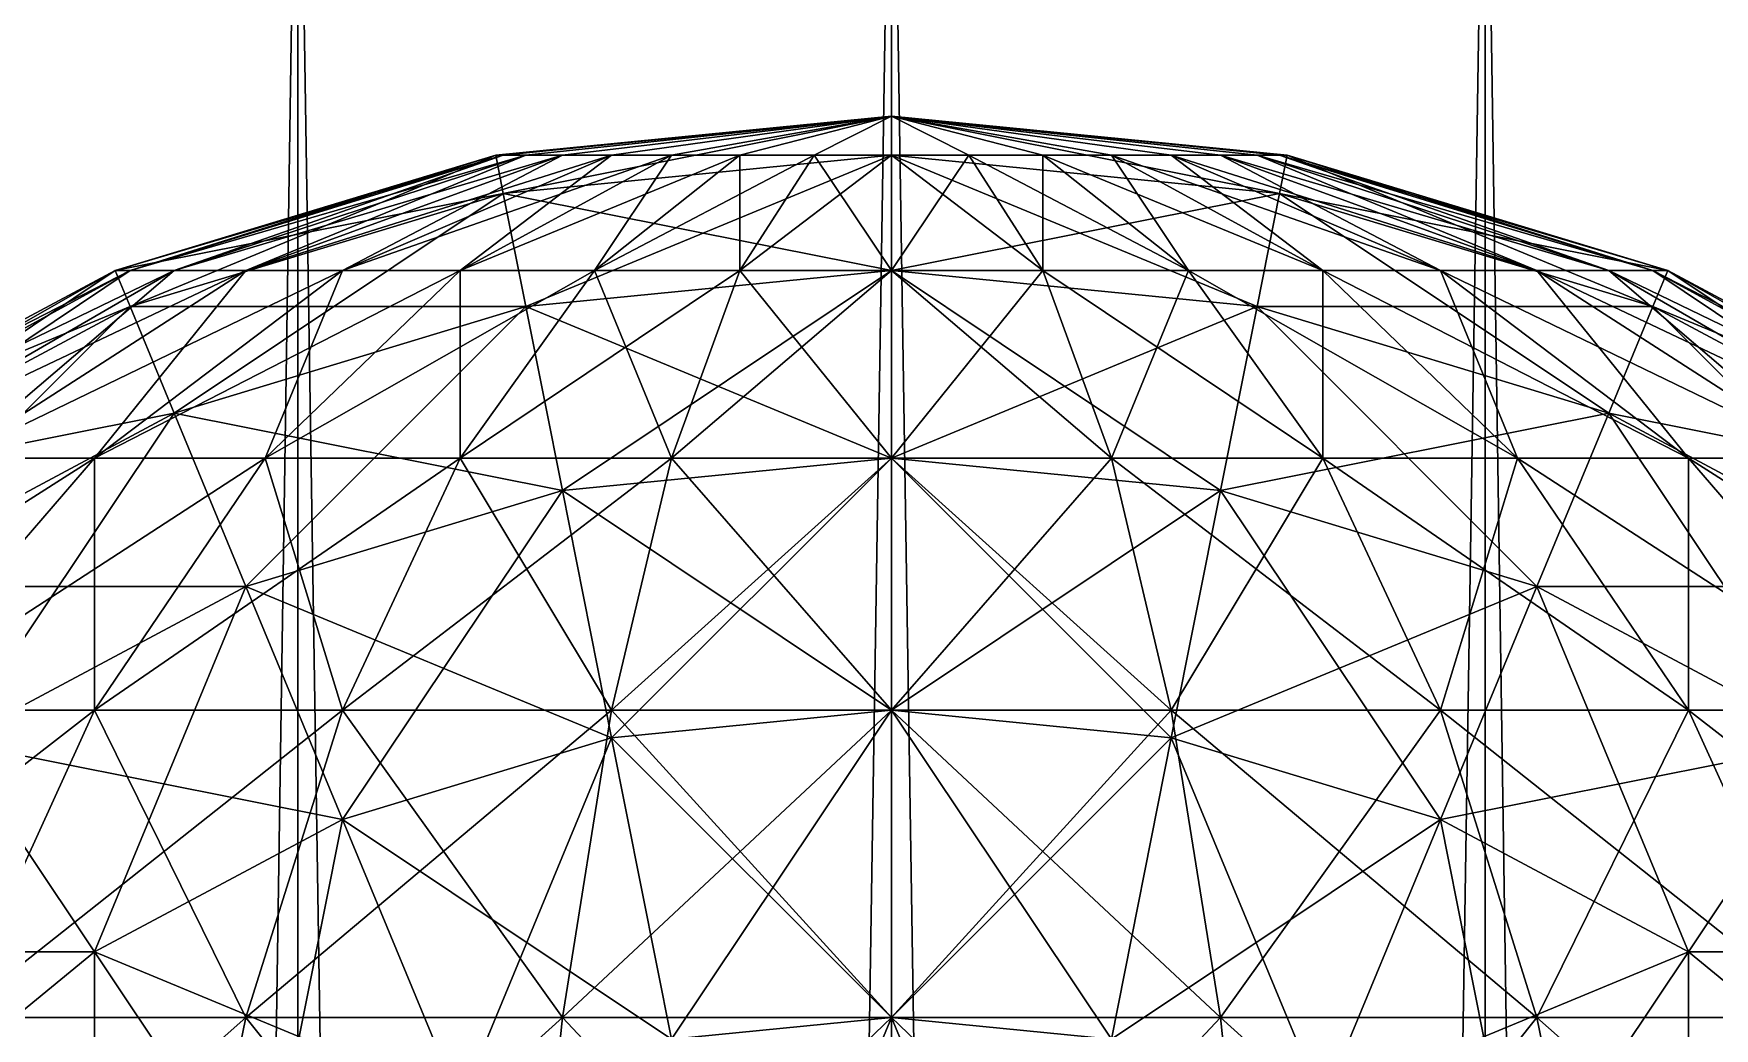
# Model space of a CAD drawing. Header units: millimetres. Extents: x -510 to 550, y -577 to 577.
# Drawn here: x 426.62 to 433.25, y 519.4 to 523.33 of the extents above; entities that cross this region are included whole.
import ezdxf

# ---------------------------------------------------------------- set-up
doc = ezdxf.new("R2010")
doc.units = ezdxf.units.MM
for name, color, linetype, true_color in [('front_left_fork_1', 7, 'Continuous', 0x5c6b75), ('front_left_fork_top', 7, 'Continuous', 0x5c6b75), ('structure_left_front_axle', 7, 'Continuous', 0x5c6b75)]:
    doc.layers.add(name, color=color, linetype=linetype, true_color=true_color)

msp = doc.modelspace()

# ---------------------------------------------------------------- linework, layer by layer
at = {"layer": 'front_left_fork_1', "true_color": 0x5c6b75}
for points in [[(430, 522.8463, -281.5607), (428.4393, 522.8463, -280), (430, 523, -280)], [(430, 523, -280), (428.4393, 522.8463, -280), (428.4393, 522.8463, -145)], [(430, 523, -280), (428.4393, 522.8463, -145), (430, 523, -145)], [(430, 523, -145), (428.4393, 522.8463, -145), (428.4693, 522.6955, -143.4393)], [(430, 523, -145), (428.4693, 522.6955, -143.4393), (430, 522.8463, -143.4393)], [(431.5307, 522.6955, -281.5607), (430, 522.8463, -281.5607), (430, 523, -280)], [(431.5307, 522.6955, -281.5607), (430, 523, -280), (431.5607, 522.8463, -280)], [(431.5607, 522.8463, -280), (430, 523, -280), (430, 523, -145)], [(431.5607, 522.8463, -280), (430, 523, -145), (431.5607, 522.8463, -145)], [(431.5607, 522.8463, -145), (430, 523, -145), (430, 522.8463, -143.4393)], [(428.4693, 522.6955, -281.5607), (426.9385, 522.391, -280), (428.4393, 522.8463, -280)], [(428.4393, 522.8463, -280), (426.9385, 522.391, -280), (426.9385, 522.391, -145)], [(428.4393, 522.8463, -280), (426.9385, 522.391, -145), (428.4393, 522.8463, -145)], [(428.4393, 522.8463, -145), (426.9385, 522.391, -145), (426.9974, 522.249, -143.4393)], [(428.4393, 522.8463, -145), (426.9974, 522.249, -143.4393), (428.4693, 522.6955, -143.4393)], [(430, 522.8463, -281.5607), (428.4693, 522.6955, -281.5607), (428.4393, 522.8463, -280)], [(430, 522.391, -283.0615), (428.4693, 522.6955, -281.5607), (430, 522.8463, -281.5607)], [(430, 522.8463, -143.4393), (428.4693, 522.6955, -143.4393), (428.5581, 522.249, -141.9385)], [(430, 522.8463, -143.4393), (428.5581, 522.249, -141.9385), (430, 522.391, -141.9385)], [(431.4419, 522.249, -283.0615), (430, 522.391, -283.0615), (430, 522.8463, -281.5607)], [(431.4419, 522.249, -283.0615), (430, 522.8463, -281.5607), (431.5307, 522.6955, -281.5607)], [(431.5607, 522.8463, -145), (430, 522.8463, -143.4393), (431.5307, 522.6955, -143.4393)], [(431.5307, 522.6955, -143.4393), (430, 522.8463, -143.4393), (430, 522.391, -141.9385)], [(433.0026, 522.249, -281.5607), (431.5307, 522.6955, -281.5607), (431.5607, 522.8463, -280)], [(433.0615, 522.391, -145), (431.5607, 522.8463, -145), (431.5307, 522.6955, -143.4393)], [(433.0026, 522.249, -281.5607), (431.5607, 522.8463, -280), (433.0615, 522.391, -280)], [(433.0615, 522.391, -280), (431.5607, 522.8463, -280), (431.5607, 522.8463, -145)], [(433.0615, 522.391, -280), (431.5607, 522.8463, -145), (433.0615, 522.391, -145)], [(428.4693, 522.6955, -281.5607), (426.9974, 522.249, -281.5607), (426.9385, 522.391, -280)], [(428.5581, 522.249, -283.0615), (426.9974, 522.249, -281.5607), (428.4693, 522.6955, -281.5607)], [(428.4693, 522.6955, -143.4393), (426.9974, 522.249, -143.4393), (427.1716, 521.8284, -141.9385)], [(428.4693, 522.6955, -143.4393), (427.1716, 521.8284, -141.9385), (428.5581, 522.249, -141.9385)], [(430, 522.391, -283.0615), (428.5581, 522.249, -283.0615), (428.4693, 522.6955, -281.5607)], [(431.5307, 522.6955, -143.4393), (430, 522.391, -141.9385), (431.4419, 522.249, -141.9385)], [(432.8284, 521.8284, -283.0615), (431.4419, 522.249, -283.0615), (431.5307, 522.6955, -281.5607)], [(433.0026, 522.249, -143.4393), (431.5307, 522.6955, -143.4393), (431.4419, 522.249, -141.9385)], [(432.8284, 521.8284, -283.0615), (431.5307, 522.6955, -281.5607), (433.0026, 522.249, -281.5607)], [(433.0615, 522.391, -145), (431.5307, 522.6955, -143.4393), (433.0026, 522.249, -143.4393)], [(426.9974, 522.249, -281.5607), (425.5554, 521.6518, -280), (426.9385, 522.391, -280)], [(426.9385, 522.391, -280), (425.5554, 521.6518, -280), (425.5554, 521.6518, -145)], [(426.9385, 522.391, -280), (425.5554, 521.6518, -145), (426.9385, 522.391, -145)], [(426.9385, 522.391, -145), (425.5554, 521.6518, -145), (425.6408, 521.5239, -143.4393)], [(426.9385, 522.391, -145), (425.6408, 521.5239, -143.4393), (426.9974, 522.249, -143.4393)], [(430, 521.6518, -284.4446), (428.5581, 522.249, -283.0615), (430, 522.391, -283.0615)], [(430, 522.391, -141.9385), (428.5581, 522.249, -141.9385), (428.7023, 521.5239, -140.5554)], [(430, 522.391, -141.9385), (428.7023, 521.5239, -140.5554), (430, 521.6518, -140.5554)], [(431.2977, 521.5239, -284.4446), (430, 521.6518, -284.4446), (430, 522.391, -283.0615)], [(431.2977, 521.5239, -284.4446), (430, 522.391, -283.0615), (431.4419, 522.249, -283.0615)], [(431.4419, 522.249, -141.9385), (430, 522.391, -141.9385), (430, 521.6518, -140.5554)], [(434.3592, 521.5239, -281.5607), (433.0026, 522.249, -281.5607), (433.0615, 522.391, -280)], [(434.4446, 521.6518, -145), (433.0615, 522.391, -145), (433.0026, 522.249, -143.4393)], [(434.3592, 521.5239, -281.5607), (433.0615, 522.391, -280), (434.4446, 521.6518, -280)], [(434.4446, 521.6518, -280), (433.0615, 522.391, -280), (433.0615, 522.391, -145)], [(434.4446, 521.6518, -280), (433.0615, 522.391, -145), (434.4446, 521.6518, -145)], [(426.9974, 522.249, -281.5607), (425.6408, 521.5239, -281.5607), (425.5554, 521.6518, -280)], [(427.1716, 521.8284, -283.0615), (425.6408, 521.5239, -281.5607), (426.9974, 522.249, -281.5607)], [(426.9974, 522.249, -143.4393), (425.6408, 521.5239, -143.4393), (425.8938, 521.1454, -141.9385)], [(426.9974, 522.249, -143.4393), (425.8938, 521.1454, -141.9385), (427.1716, 521.8284, -141.9385)], [(428.5581, 522.249, -283.0615), (427.1716, 521.8284, -283.0615), (426.9974, 522.249, -281.5607)], [(428.7023, 521.5239, -284.4446), (427.1716, 521.8284, -283.0615), (428.5581, 522.249, -283.0615)], [(428.5581, 522.249, -141.9385), (427.1716, 521.8284, -141.9385), (427.4545, 521.1454, -140.5554)], [(428.5581, 522.249, -141.9385), (427.4545, 521.1454, -140.5554), (428.7023, 521.5239, -140.5554)], [(430, 521.6518, -284.4446), (428.7023, 521.5239, -284.4446), (428.5581, 522.249, -283.0615)], [(431.4419, 522.249, -141.9385), (430, 521.6518, -140.5554), (431.2977, 521.5239, -140.5554)], [(432.5455, 521.1454, -284.4446), (431.2977, 521.5239, -284.4446), (431.4419, 522.249, -283.0615)], [(432.8284, 521.8284, -141.9385), (431.4419, 522.249, -141.9385), (431.2977, 521.5239, -140.5554)], [(432.5455, 521.1454, -284.4446), (431.4419, 522.249, -283.0615), (432.8284, 521.8284, -283.0615)], [(433.0026, 522.249, -143.4393), (431.4419, 522.249, -141.9385), (432.8284, 521.8284, -141.9385)], [(434.1062, 521.1454, -283.0615), (432.8284, 521.8284, -283.0615), (433.0026, 522.249, -281.5607)], [(434.3592, 521.5239, -143.4393), (433.0026, 522.249, -143.4393), (432.8284, 521.8284, -141.9385)], [(434.1062, 521.1454, -283.0615), (433.0026, 522.249, -281.5607), (434.3592, 521.5239, -281.5607)], [(434.4446, 521.6518, -145), (433.0026, 522.249, -143.4393), (434.3592, 521.5239, -143.4393)], [(427.1716, 521.8284, -283.0615), (425.8938, 521.1454, -283.0615), (425.6408, 521.5239, -281.5607)], [(427.4545, 521.1454, -284.4446), (425.8938, 521.1454, -283.0615), (427.1716, 521.8284, -283.0615)], [(427.1716, 521.8284, -141.9385), (425.8938, 521.1454, -141.9385), (426.3045, 520.5307, -140.5554)], [(427.1716, 521.8284, -141.9385), (426.3045, 520.5307, -140.5554), (427.4545, 521.1454, -140.5554)], [(428.7023, 521.5239, -284.4446), (427.4545, 521.1454, -284.4446), (427.1716, 521.8284, -283.0615)], [(432.8284, 521.8284, -141.9385), (431.2977, 521.5239, -140.5554), (432.5455, 521.1454, -140.5554)], [(433.6955, 520.5307, -284.4446), (432.5455, 521.1454, -284.4446), (432.8284, 521.8284, -283.0615)], [(434.1062, 521.1454, -141.9385), (432.8284, 521.8284, -141.9385), (432.5455, 521.1454, -140.5554)], [(433.6955, 520.5307, -284.4446), (432.8284, 521.8284, -283.0615), (434.1062, 521.1454, -283.0615)], [(434.3592, 521.5239, -143.4393), (432.8284, 521.8284, -141.9385), (434.1062, 521.1454, -141.9385)], [(430, 520.6569, -285.6569), (428.7023, 521.5239, -284.4446), (430, 521.6518, -284.4446)], [(430, 521.6518, -140.5554), (428.7023, 521.5239, -140.5554), (428.8964, 520.5482, -139.3431)], [(430, 521.6518, -140.5554), (428.8964, 520.5482, -139.3431), (430, 520.6569, -139.3431)], [(431.1036, 520.5482, -285.6569), (430, 520.6569, -285.6569), (430, 521.6518, -284.4446)], [(431.1036, 520.5482, -285.6569), (430, 521.6518, -284.4446), (431.2977, 521.5239, -284.4446)], [(431.2977, 521.5239, -140.5554), (430, 521.6518, -140.5554), (430, 520.6569, -139.3431)], [(428.8964, 520.5482, -285.6569), (427.4545, 521.1454, -284.4446), (428.7023, 521.5239, -284.4446)], [(428.7023, 521.5239, -140.5554), (427.4545, 521.1454, -140.5554), (427.8352, 520.2263, -139.3431)], [(428.7023, 521.5239, -140.5554), (427.8352, 520.2263, -139.3431), (428.8964, 520.5482, -139.3431)], [(430, 520.6569, -285.6569), (428.8964, 520.5482, -285.6569), (428.7023, 521.5239, -284.4446)], [(431.2977, 521.5239, -140.5554), (430, 520.6569, -139.3431), (431.1036, 520.5482, -139.3431)], [(432.1648, 520.2263, -285.6569), (431.1036, 520.5482, -285.6569), (431.2977, 521.5239, -284.4446)], [(432.5455, 521.1454, -140.5554), (431.2977, 521.5239, -140.5554), (431.1036, 520.5482, -139.3431)], [(432.1648, 520.2263, -285.6569), (431.2977, 521.5239, -284.4446), (432.5455, 521.1454, -284.4446)], [(427.4545, 521.1454, -284.4446), (426.3045, 520.5307, -284.4446), (425.8938, 521.1454, -283.0615)], [(427.8352, 520.2263, -285.6569), (426.3045, 520.5307, -284.4446), (427.4545, 521.1454, -284.4446)], [(427.4545, 521.1454, -140.5554), (426.3045, 520.5307, -140.5554), (426.8572, 519.7035, -139.3431)], [(427.4545, 521.1454, -140.5554), (426.8572, 519.7035, -139.3431), (427.8352, 520.2263, -139.3431)], [(428.8964, 520.5482, -285.6569), (427.8352, 520.2263, -285.6569), (427.4545, 521.1454, -284.4446)], [(432.5455, 521.1454, -140.5554), (431.1036, 520.5482, -139.3431), (432.1648, 520.2263, -139.3431)], [(433.1428, 519.7035, -285.6569), (432.1648, 520.2263, -285.6569), (432.5455, 521.1454, -284.4446)], [(433.6955, 520.5307, -140.5554), (432.5455, 521.1454, -140.5554), (432.1648, 520.2263, -139.3431)], [(433.1428, 519.7035, -285.6569), (432.5455, 521.1454, -284.4446), (433.6955, 520.5307, -284.4446)], [(434.1062, 521.1454, -141.9385), (432.5455, 521.1454, -140.5554), (433.6955, 520.5307, -140.5554)], [(430, 519.4446, -286.6518), (428.8964, 520.5482, -285.6569), (430, 520.6569, -285.6569)], [(430, 520.6569, -139.3431), (428.8964, 520.5482, -139.3431), (429.1329, 519.3592, -138.3482)], [(430, 520.6569, -139.3431), (429.1329, 519.3592, -138.3482), (430, 519.4446, -138.3482)], [(430.8671, 519.3592, -286.6518), (430, 519.4446, -286.6518), (430, 520.6569, -285.6569)], [(430.8671, 519.3592, -286.6518), (430, 520.6569, -285.6569), (431.1036, 520.5482, -285.6569)], [(431.1036, 520.5482, -139.3431), (430, 520.6569, -139.3431), (430, 519.4446, -138.3482)], [(426.8572, 519.7035, -285.6569), (425.2965, 519.7035, -284.4446), (426.3045, 520.5307, -284.4446)], [(426.3045, 520.5307, -140.5554), (426, 519, -139.3431), (426.8572, 519.7035, -139.3431)], [(427.8352, 520.2263, -285.6569), (426.8572, 519.7035, -285.6569), (426.3045, 520.5307, -284.4446)], [(429.1329, 519.3592, -286.6518), (427.8352, 520.2263, -285.6569), (428.8964, 520.5482, -285.6569)], [(428.8964, 520.5482, -139.3431), (427.8352, 520.2263, -139.3431), (428.2991, 519.1062, -138.3482)], [(428.8964, 520.5482, -139.3431), (428.2991, 519.1062, -138.3482), (429.1329, 519.3592, -138.3482)], [(430, 519.4446, -286.6518), (429.1329, 519.3592, -286.6518), (428.8964, 520.5482, -285.6569)], [(431.1036, 520.5482, -139.3431), (430, 519.4446, -138.3482), (430.8671, 519.3592, -138.3482)], [(431.7009, 519.1062, -286.6518), (430.8671, 519.3592, -286.6518), (431.1036, 520.5482, -285.6569)], [(432.1648, 520.2263, -139.3431), (431.1036, 520.5482, -139.3431), (430.8671, 519.3592, -138.3482)], [(431.7009, 519.1062, -286.6518), (431.1036, 520.5482, -285.6569), (432.1648, 520.2263, -285.6569)], [(433.6955, 520.5307, -140.5554), (432.1648, 520.2263, -139.3431), (433.1428, 519.7035, -139.3431)], [(434, 519, -285.6569), (433.1428, 519.7035, -285.6569), (433.6955, 520.5307, -284.4446)], [(434.7035, 519.7035, -140.5554), (433.6955, 520.5307, -140.5554), (433.1428, 519.7035, -139.3431)], [(428.2991, 519.1062, -286.6518), (426.8572, 519.7035, -285.6569), (427.8352, 520.2263, -285.6569)], [(427.8352, 520.2263, -139.3431), (426.8572, 519.7035, -139.3431), (427.5307, 518.6955, -138.3482)], [(427.8352, 520.2263, -139.3431), (427.5307, 518.6955, -138.3482), (428.2991, 519.1062, -138.3482)], [(429.1329, 519.3592, -286.6518), (428.2991, 519.1062, -286.6518), (427.8352, 520.2263, -285.6569)], [(432.1648, 520.2263, -139.3431), (430.8671, 519.3592, -138.3482), (431.7009, 519.1062, -138.3482)], [(432.4693, 518.6955, -286.6518), (431.7009, 519.1062, -286.6518), (432.1648, 520.2263, -285.6569)], [(433.1428, 519.7035, -139.3431), (432.1648, 520.2263, -139.3431), (431.7009, 519.1062, -138.3482)], [(432.4693, 518.6955, -286.6518), (432.1648, 520.2263, -285.6569), (433.1428, 519.7035, -285.6569)], [(426.8572, 519.7035, -285.6569), (426, 519, -285.6569), (425.2965, 519.7035, -284.4446)], [(427.5307, 518.6955, -286.6518), (426, 519, -285.6569), (426.8572, 519.7035, -285.6569)], [(426.8572, 519.7035, -139.3431), (426, 519, -139.3431), (426.8572, 518.1428, -138.3482)], [(428.2991, 519.1062, -286.6518), (427.5307, 518.6955, -286.6518), (426.8572, 519.7035, -285.6569)], [(426.8572, 519.7035, -139.3431), (426.8572, 518.1428, -138.3482), (427.5307, 518.6955, -138.3482)], [(433.1428, 519.7035, -139.3431), (431.7009, 519.1062, -138.3482), (432.4693, 518.6955, -138.3482)], [(433.1428, 518.1428, -286.6518), (432.4693, 518.6955, -286.6518), (433.1428, 519.7035, -285.6569)], [(434, 519, -139.3431), (433.1428, 519.7035, -139.3431), (432.4693, 518.6955, -138.3482)], [(433.1428, 518.1428, -286.6518), (433.1428, 519.7035, -285.6569), (434, 519, -285.6569)], [(434.7035, 519.7035, -140.5554), (433.1428, 519.7035, -139.3431), (434, 519, -139.3431)], [(430, 518.0615, -287.391), (429.1329, 519.3592, -286.6518), (430, 519.4446, -286.6518)], [(430, 519.4446, -138.3482), (429.1329, 519.3592, -138.3482), (429.4027, 518.0026, -137.609)], [(430, 519.4446, -138.3482), (429.4027, 518.0026, -137.609), (430, 518.0615, -137.609)], [(430.5973, 518.0026, -287.391), (430, 518.0615, -287.391), (430, 519.4446, -286.6518)], [(430.5973, 518.0026, -287.391), (430, 519.4446, -286.6518), (430.8671, 519.3592, -286.6518)], [(430.8671, 519.3592, -138.3482), (430, 519.4446, -138.3482), (430, 518.0615, -137.609)]]:
    msp.add_3dface(points, dxfattribs=at)
at = {"layer": 'front_left_fork_top', "true_color": 0x5c6b75}
for points in [[(430, 523, -145), (428.4393, 522.8463, -145), (428.4693, 522.8463, -144.6955)], [(430, 523, -145), (428.4693, 522.8463, -145.3045), (428.4393, 522.8463, -145)], [(430, 523, -145), (428.4693, 522.8463, -144.6955), (428.5581, 522.8463, -144.4027)], [(430, 523, -145), (428.5581, 522.8463, -145.5973), (428.4693, 522.8463, -145.3045)], [(430, 523, -145), (428.5581, 522.8463, -144.4027), (428.7023, 522.8463, -144.1329)], [(430, 523, -145), (428.7023, 522.8463, -145.8671), (428.5581, 522.8463, -145.5973)], [(430, 523, -145), (428.7023, 522.8463, -144.1329), (428.8964, 522.8463, -143.8964)], [(430, 523, -145), (428.8964, 522.8463, -146.1036), (428.7023, 522.8463, -145.8671)], [(430, 523, -145), (428.8964, 522.8463, -143.8964), (429.1329, 522.8463, -143.7023)], [(430, 523, -145), (429.1329, 522.8463, -146.2977), (428.8964, 522.8463, -146.1036)], [(430, 523, -145), (429.1329, 522.8463, -143.7023), (429.4027, 522.8463, -143.5581)], [(430, 523, -145), (429.4027, 522.8463, -146.4419), (429.1329, 522.8463, -146.2977)], [(430, 523, -145), (429.4027, 522.8463, -143.5581), (429.6955, 522.8463, -143.4693)], [(430, 523, -145), (429.6955, 522.8463, -146.5307), (429.4027, 522.8463, -146.4419)], [(430, 523, -145), (429.6955, 522.8463, -143.4693), (430, 522.8463, -143.4393)], [(430, 523, -145), (430, 522.8463, -146.5607), (429.6955, 522.8463, -146.5307)], [(430, 523, -145), (431.5307, 522.8463, -144.6955), (431.5607, 522.8463, -145)], [(430, 523, -145), (431.4419, 522.8463, -144.4027), (431.5307, 522.8463, -144.6955)], [(430, 523, -145), (431.2977, 522.8463, -144.1329), (431.4419, 522.8463, -144.4027)], [(430, 523, -145), (431.1036, 522.8463, -143.8964), (431.2977, 522.8463, -144.1329)], [(430, 523, -145), (430.8671, 522.8463, -143.7023), (431.1036, 522.8463, -143.8964)], [(430, 523, -145), (430.5973, 522.8463, -143.5581), (430.8671, 522.8463, -143.7023)], [(430, 523, -145), (430.3045, 522.8463, -143.4693), (430.5973, 522.8463, -143.5581)], [(430, 523, -145), (430, 522.8463, -143.4393), (430.3045, 522.8463, -143.4693)], [(430, 523, -145), (430.3045, 522.8463, -146.5307), (430, 522.8463, -146.5607)], [(430, 523, -145), (430.5973, 522.8463, -146.4419), (430.3045, 522.8463, -146.5307)], [(430, 523, -145), (430.8671, 522.8463, -146.2977), (430.5973, 522.8463, -146.4419)], [(430, 523, -145), (431.1036, 522.8463, -146.1036), (430.8671, 522.8463, -146.2977)], [(430, 523, -145), (431.2977, 522.8463, -145.8671), (431.1036, 522.8463, -146.1036)], [(430, 523, -145), (431.4419, 522.8463, -145.5973), (431.2977, 522.8463, -145.8671)], [(430, 523, -145), (431.5307, 522.8463, -145.3045), (431.4419, 522.8463, -145.5973)], [(430, 523, -145), (431.5607, 522.8463, -145), (431.5307, 522.8463, -145.3045)], [(428.4693, 522.8463, -144.6955), (428.4393, 522.8463, -145), (426.9385, 522.391, -145)], [(428.4693, 522.8463, -144.6955), (426.9385, 522.391, -145), (426.9974, 522.391, -144.4027)], [(428.4393, 522.8463, -145), (426.9974, 522.391, -145.5973), (426.9385, 522.391, -145)], [(428.5581, 522.8463, -144.4027), (428.4693, 522.8463, -144.6955), (426.9974, 522.391, -144.4027)], [(428.5581, 522.8463, -144.4027), (426.9974, 522.391, -144.4027), (427.1716, 522.391, -143.8284)], [(428.4393, 522.8463, -145), (428.4693, 522.8463, -145.3045), (426.9974, 522.391, -145.5973)], [(428.4693, 522.8463, -145.3045), (427.1716, 522.391, -146.1716), (426.9974, 522.391, -145.5973)], [(428.7023, 522.8463, -144.1329), (428.5581, 522.8463, -144.4027), (427.1716, 522.391, -143.8284)], [(428.7023, 522.8463, -144.1329), (427.1716, 522.391, -143.8284), (427.4545, 522.391, -143.2991)], [(428.4693, 522.8463, -145.3045), (428.5581, 522.8463, -145.5973), (427.1716, 522.391, -146.1716)], [(428.5581, 522.8463, -145.5973), (427.4545, 522.391, -146.7009), (427.1716, 522.391, -146.1716)], [(428.8964, 522.8463, -143.8964), (428.7023, 522.8463, -144.1329), (427.4545, 522.391, -143.2991)], [(428.8964, 522.8463, -143.8964), (427.4545, 522.391, -143.2991), (427.8352, 522.391, -142.8352)], [(428.5581, 522.8463, -145.5973), (428.7023, 522.8463, -145.8671), (427.4545, 522.391, -146.7009)], [(428.7023, 522.8463, -145.8671), (427.8352, 522.391, -147.1648), (427.4545, 522.391, -146.7009)], [(429.1329, 522.8463, -143.7023), (428.8964, 522.8463, -143.8964), (427.8352, 522.391, -142.8352)], [(429.1329, 522.8463, -143.7023), (427.8352, 522.391, -142.8352), (428.2991, 522.391, -142.4545)], [(428.7023, 522.8463, -145.8671), (428.8964, 522.8463, -146.1036), (427.8352, 522.391, -147.1648)], [(428.8964, 522.8463, -146.1036), (428.2991, 522.391, -147.5455), (427.8352, 522.391, -147.1648)], [(429.4027, 522.8463, -143.5581), (429.1329, 522.8463, -143.7023), (428.2991, 522.391, -142.4545)], [(429.4027, 522.8463, -143.5581), (428.2991, 522.391, -142.4545), (428.8284, 522.391, -142.1716)], [(428.8964, 522.8463, -146.1036), (429.1329, 522.8463, -146.2977), (428.2991, 522.391, -147.5455)], [(429.1329, 522.8463, -146.2977), (428.8284, 522.391, -147.8284), (428.2991, 522.391, -147.5455)], [(429.6955, 522.8463, -143.4693), (429.4027, 522.8463, -143.5581), (428.8284, 522.391, -142.1716)], [(429.6955, 522.8463, -143.4693), (428.8284, 522.391, -142.1716), (429.4027, 522.391, -141.9974)], [(429.1329, 522.8463, -146.2977), (429.4027, 522.8463, -146.4419), (428.8284, 522.391, -147.8284)], [(429.4027, 522.8463, -146.4419), (429.4027, 522.391, -148.0026), (428.8284, 522.391, -147.8284)], [(430, 522.8463, -143.4393), (429.6955, 522.8463, -143.4693), (429.4027, 522.391, -141.9974)], [(430, 522.8463, -143.4393), (429.4027, 522.391, -141.9974), (430, 522.391, -141.9385)], [(429.4027, 522.8463, -146.4419), (429.6955, 522.8463, -146.5307), (429.4027, 522.391, -148.0026)], [(429.6955, 522.8463, -146.5307), (430, 522.391, -148.0615), (429.4027, 522.391, -148.0026)], [(429.6955, 522.8463, -146.5307), (430, 522.8463, -146.5607), (430, 522.391, -148.0615)], [(430.3045, 522.8463, -143.4693), (430, 522.8463, -143.4393), (430, 522.391, -141.9385)], [(430.3045, 522.8463, -143.4693), (430, 522.391, -141.9385), (430.5973, 522.391, -141.9974)], [(430, 522.8463, -146.5607), (430.3045, 522.8463, -146.5307), (430.5973, 522.391, -148.0026)], [(430, 522.8463, -146.5607), (430.5973, 522.391, -148.0026), (430, 522.391, -148.0615)], [(430.5973, 522.8463, -143.5581), (430.3045, 522.8463, -143.4693), (430.5973, 522.391, -141.9974)], [(430.3045, 522.8463, -146.5307), (430.5973, 522.8463, -146.4419), (431.1716, 522.391, -147.8284)], [(430.3045, 522.8463, -146.5307), (431.1716, 522.391, -147.8284), (430.5973, 522.391, -148.0026)], [(430.8671, 522.8463, -143.7023), (430.5973, 522.8463, -143.5581), (431.1716, 522.391, -142.1716)], [(430.5973, 522.8463, -143.5581), (430.5973, 522.391, -141.9974), (431.1716, 522.391, -142.1716)], [(430.5973, 522.8463, -146.4419), (430.8671, 522.8463, -146.2977), (431.7009, 522.391, -147.5455)], [(430.5973, 522.8463, -146.4419), (431.7009, 522.391, -147.5455), (431.1716, 522.391, -147.8284)], [(431.1036, 522.8463, -143.8964), (430.8671, 522.8463, -143.7023), (431.7009, 522.391, -142.4545)], [(430.8671, 522.8463, -143.7023), (431.1716, 522.391, -142.1716), (431.7009, 522.391, -142.4545)], [(430.8671, 522.8463, -146.2977), (431.1036, 522.8463, -146.1036), (432.1648, 522.391, -147.1648)], [(430.8671, 522.8463, -146.2977), (432.1648, 522.391, -147.1648), (431.7009, 522.391, -147.5455)], [(431.2977, 522.8463, -144.1329), (431.1036, 522.8463, -143.8964), (432.1648, 522.391, -142.8352)], [(431.1036, 522.8463, -143.8964), (431.7009, 522.391, -142.4545), (432.1648, 522.391, -142.8352)], [(431.1036, 522.8463, -146.1036), (431.2977, 522.8463, -145.8671), (432.5455, 522.391, -146.7009)], [(431.1036, 522.8463, -146.1036), (432.5455, 522.391, -146.7009), (432.1648, 522.391, -147.1648)], [(431.4419, 522.8463, -144.4027), (431.2977, 522.8463, -144.1329), (432.5455, 522.391, -143.2991)], [(431.2977, 522.8463, -144.1329), (432.1648, 522.391, -142.8352), (432.5455, 522.391, -143.2991)], [(431.2977, 522.8463, -145.8671), (431.4419, 522.8463, -145.5973), (432.8284, 522.391, -146.1716)], [(431.2977, 522.8463, -145.8671), (432.8284, 522.391, -146.1716), (432.5455, 522.391, -146.7009)], [(431.5307, 522.8463, -144.6955), (431.4419, 522.8463, -144.4027), (432.8284, 522.391, -143.8284)], [(431.4419, 522.8463, -144.4027), (432.5455, 522.391, -143.2991), (432.8284, 522.391, -143.8284)], [(431.4419, 522.8463, -145.5973), (431.5307, 522.8463, -145.3045), (433.0026, 522.391, -145.5973)], [(431.4419, 522.8463, -145.5973), (433.0026, 522.391, -145.5973), (432.8284, 522.391, -146.1716)], [(431.5607, 522.8463, -145), (431.5307, 522.8463, -144.6955), (433.0026, 522.391, -144.4027)], [(431.5307, 522.8463, -144.6955), (432.8284, 522.391, -143.8284), (433.0026, 522.391, -144.4027)], [(431.5307, 522.8463, -145.3045), (431.5607, 522.8463, -145), (433.0615, 522.391, -145)], [(431.5307, 522.8463, -145.3045), (433.0615, 522.391, -145), (433.0026, 522.391, -145.5973)], [(431.5607, 522.8463, -145), (433.0026, 522.391, -144.4027), (433.0615, 522.391, -145)], [(426.9974, 522.391, -144.4027), (426.9385, 522.391, -145), (425.5554, 521.6518, -145)], [(426.9974, 522.391, -144.4027), (425.5554, 521.6518, -145), (425.6408, 521.6518, -144.1329)], [(426.9385, 522.391, -145), (425.6408, 521.6518, -145.8671), (425.5554, 521.6518, -145)], [(427.1716, 522.391, -143.8284), (426.9974, 522.391, -144.4027), (425.6408, 521.6518, -144.1329)], [(427.1716, 522.391, -143.8284), (425.6408, 521.6518, -144.1329), (425.8938, 521.6518, -143.2991)], [(426.9385, 522.391, -145), (426.9974, 522.391, -145.5973), (425.6408, 521.6518, -145.8671)], [(426.9974, 522.391, -145.5973), (425.8938, 521.6518, -146.7009), (425.6408, 521.6518, -145.8671)], [(427.4545, 522.391, -143.2991), (427.1716, 522.391, -143.8284), (425.8938, 521.6518, -143.2991)], [(427.4545, 522.391, -143.2991), (425.8938, 521.6518, -143.2991), (426.3045, 521.6518, -142.5307)], [(426.9974, 522.391, -145.5973), (427.1716, 522.391, -146.1716), (425.8938, 521.6518, -146.7009)], [(427.1716, 522.391, -146.1716), (426.3045, 521.6518, -147.4693), (425.8938, 521.6518, -146.7009)], [(427.8352, 522.391, -142.8352), (427.4545, 522.391, -143.2991), (426.3045, 521.6518, -142.5307)], [(427.8352, 522.391, -142.8352), (426.3045, 521.6518, -142.5307), (426.8572, 521.6518, -141.8572)], [(427.1716, 522.391, -146.1716), (427.4545, 522.391, -146.7009), (426.3045, 521.6518, -147.4693)], [(427.4545, 522.391, -146.7009), (426.8572, 521.6518, -148.1428), (426.3045, 521.6518, -147.4693)], [(428.2991, 522.391, -142.4545), (427.8352, 522.391, -142.8352), (426.8572, 521.6518, -141.8572)], [(428.2991, 522.391, -142.4545), (426.8572, 521.6518, -141.8572), (427.5307, 521.6518, -141.3045)], [(427.4545, 522.391, -146.7009), (427.8352, 522.391, -147.1648), (426.8572, 521.6518, -148.1428)], [(427.8352, 522.391, -147.1648), (427.5307, 521.6518, -148.6955), (426.8572, 521.6518, -148.1428)], [(428.8284, 522.391, -142.1716), (428.2991, 522.391, -142.4545), (427.5307, 521.6518, -141.3045)], [(428.8284, 522.391, -142.1716), (427.5307, 521.6518, -141.3045), (428.2991, 521.6518, -140.8938)], [(427.8352, 522.391, -147.1648), (428.2991, 522.391, -147.5455), (427.5307, 521.6518, -148.6955)], [(428.2991, 522.391, -147.5455), (428.2991, 521.6518, -149.1062), (427.5307, 521.6518, -148.6955)], [(429.4027, 522.391, -141.9974), (428.8284, 522.391, -142.1716), (428.2991, 521.6518, -140.8938)], [(429.4027, 522.391, -141.9974), (428.2991, 521.6518, -140.8938), (429.1329, 521.6518, -140.6408)], [(428.2991, 522.391, -147.5455), (428.8284, 522.391, -147.8284), (428.2991, 521.6518, -149.1062)], [(428.8284, 522.391, -147.8284), (429.1329, 521.6518, -149.3592), (428.2991, 521.6518, -149.1062)], [(428.8284, 522.391, -147.8284), (429.4027, 522.391, -148.0026), (429.1329, 521.6518, -149.3592)], [(430, 522.391, -141.9385), (429.4027, 522.391, -141.9974), (429.1329, 521.6518, -140.6408)], [(430, 522.391, -141.9385), (429.1329, 521.6518, -140.6408), (430, 521.6518, -140.5554)], [(429.4027, 522.391, -148.0026), (430, 521.6518, -149.4446), (429.1329, 521.6518, -149.3592)], [(429.4027, 522.391, -148.0026), (430, 522.391, -148.0615), (430, 521.6518, -149.4446)], [(430.5973, 522.391, -141.9974), (430, 522.391, -141.9385), (430, 521.6518, -140.5554)], [(430.5973, 522.391, -141.9974), (430, 521.6518, -140.5554), (430.8671, 521.6518, -140.6408)], [(430, 522.391, -148.0615), (430.5973, 522.391, -148.0026), (430.8671, 521.6518, -149.3592)], [(430, 522.391, -148.0615), (430.8671, 521.6518, -149.3592), (430, 521.6518, -149.4446)], [(431.1716, 522.391, -142.1716), (430.5973, 522.391, -141.9974), (430.8671, 521.6518, -140.6408)], [(430.5973, 522.391, -148.0026), (431.1716, 522.391, -147.8284), (431.7009, 521.6518, -149.1062)], [(430.5973, 522.391, -148.0026), (431.7009, 521.6518, -149.1062), (430.8671, 521.6518, -149.3592)], [(431.1716, 522.391, -142.1716), (430.8671, 521.6518, -140.6408), (431.7009, 521.6518, -140.8938)], [(431.7009, 522.391, -142.4545), (431.1716, 522.391, -142.1716), (431.7009, 521.6518, -140.8938)], [(431.1716, 522.391, -147.8284), (431.7009, 522.391, -147.5455), (432.4693, 521.6518, -148.6955)], [(431.1716, 522.391, -147.8284), (432.4693, 521.6518, -148.6955), (431.7009, 521.6518, -149.1062)], [(432.1648, 522.391, -142.8352), (431.7009, 522.391, -142.4545), (432.4693, 521.6518, -141.3045)], [(431.7009, 522.391, -142.4545), (431.7009, 521.6518, -140.8938), (432.4693, 521.6518, -141.3045)], [(431.7009, 522.391, -147.5455), (432.1648, 522.391, -147.1648), (433.1428, 521.6518, -148.1428)], [(431.7009, 522.391, -147.5455), (433.1428, 521.6518, -148.1428), (432.4693, 521.6518, -148.6955)], [(432.5455, 522.391, -143.2991), (432.1648, 522.391, -142.8352), (433.1428, 521.6518, -141.8572)], [(432.1648, 522.391, -142.8352), (432.4693, 521.6518, -141.3045), (433.1428, 521.6518, -141.8572)], [(432.1648, 522.391, -147.1648), (432.5455, 522.391, -146.7009), (433.6955, 521.6518, -147.4693)], [(432.1648, 522.391, -147.1648), (433.6955, 521.6518, -147.4693), (433.1428, 521.6518, -148.1428)], [(432.8284, 522.391, -143.8284), (432.5455, 522.391, -143.2991), (433.6955, 521.6518, -142.5307)], [(432.5455, 522.391, -143.2991), (433.1428, 521.6518, -141.8572), (433.6955, 521.6518, -142.5307)], [(432.5455, 522.391, -146.7009), (432.8284, 522.391, -146.1716), (434.1062, 521.6518, -146.7009)], [(432.5455, 522.391, -146.7009), (434.1062, 521.6518, -146.7009), (433.6955, 521.6518, -147.4693)], [(433.0026, 522.391, -144.4027), (432.8284, 522.391, -143.8284), (434.1062, 521.6518, -143.2991)], [(432.8284, 522.391, -143.8284), (433.6955, 521.6518, -142.5307), (434.1062, 521.6518, -143.2991)], [(432.8284, 522.391, -146.1716), (433.0026, 522.391, -145.5973), (434.3592, 521.6518, -145.8671)], [(432.8284, 522.391, -146.1716), (434.3592, 521.6518, -145.8671), (434.1062, 521.6518, -146.7009)], [(433.0615, 522.391, -145), (433.0026, 522.391, -144.4027), (434.3592, 521.6518, -144.1329)], [(433.0026, 522.391, -144.4027), (434.1062, 521.6518, -143.2991), (434.3592, 521.6518, -144.1329)], [(433.0026, 522.391, -145.5973), (433.0615, 522.391, -145), (434.4446, 521.6518, -145)], [(433.0026, 522.391, -145.5973), (434.4446, 521.6518, -145), (434.3592, 521.6518, -145.8671)], [(433.0615, 522.391, -145), (434.3592, 521.6518, -144.1329), (434.4446, 521.6518, -145)], [(426.8572, 521.6518, -141.8572), (426.3045, 521.6518, -142.5307), (425.2965, 520.6569, -141.8572)], [(426.8572, 521.6518, -141.8572), (425.2965, 520.6569, -141.8572), (426, 520.6569, -141)], [(427.5307, 521.6518, -141.3045), (426.8572, 521.6518, -141.8572), (426, 520.6569, -141)], [(427.5307, 521.6518, -141.3045), (426, 520.6569, -141), (426.8572, 520.6569, -140.2965)], [(426.3045, 521.6518, -147.4693), (426.8572, 521.6518, -148.1428), (426, 520.6569, -149)], [(426.8572, 521.6518, -148.1428), (426.8572, 520.6569, -149.7035), (426, 520.6569, -149)], [(428.2991, 521.6518, -140.8938), (427.5307, 521.6518, -141.3045), (426.8572, 520.6569, -140.2965)], [(428.2991, 521.6518, -140.8938), (426.8572, 520.6569, -140.2965), (427.8352, 520.6569, -139.7737)], [(426.8572, 521.6518, -148.1428), (427.5307, 521.6518, -148.6955), (426.8572, 520.6569, -149.7035)], [(427.5307, 521.6518, -148.6955), (427.8352, 520.6569, -150.2263), (426.8572, 520.6569, -149.7035)], [(427.5307, 521.6518, -148.6955), (428.2991, 521.6518, -149.1062), (427.8352, 520.6569, -150.2263)], [(429.1329, 521.6518, -140.6408), (428.2991, 521.6518, -140.8938), (427.8352, 520.6569, -139.7737)], [(429.1329, 521.6518, -140.6408), (427.8352, 520.6569, -139.7737), (428.8964, 520.6569, -139.4518)], [(428.2991, 521.6518, -149.1062), (428.8964, 520.6569, -150.5482), (427.8352, 520.6569, -150.2263)], [(428.2991, 521.6518, -149.1062), (429.1329, 521.6518, -149.3592), (428.8964, 520.6569, -150.5482)], [(430, 521.6518, -140.5554), (429.1329, 521.6518, -140.6408), (428.8964, 520.6569, -139.4518)], [(430, 521.6518, -140.5554), (428.8964, 520.6569, -139.4518), (430, 520.6569, -139.3431)], [(429.1329, 521.6518, -149.3592), (430, 520.6569, -150.6569), (428.8964, 520.6569, -150.5482)], [(429.1329, 521.6518, -149.3592), (430, 521.6518, -149.4446), (430, 520.6569, -150.6569)], [(430.8671, 521.6518, -140.6408), (430, 521.6518, -140.5554), (430, 520.6569, -139.3431)], [(430.8671, 521.6518, -140.6408), (430, 520.6569, -139.3431), (431.1036, 520.6569, -139.4518)], [(430, 521.6518, -149.4446), (430.8671, 521.6518, -149.3592), (431.1036, 520.6569, -150.5482)], [(430, 521.6518, -149.4446), (431.1036, 520.6569, -150.5482), (430, 520.6569, -150.6569)], [(431.7009, 521.6518, -140.8938), (430.8671, 521.6518, -140.6408), (431.1036, 520.6569, -139.4518)], [(430.8671, 521.6518, -149.3592), (431.7009, 521.6518, -149.1062), (432.1648, 520.6569, -150.2263)], [(430.8671, 521.6518, -149.3592), (432.1648, 520.6569, -150.2263), (431.1036, 520.6569, -150.5482)], [(431.7009, 521.6518, -140.8938), (431.1036, 520.6569, -139.4518), (432.1648, 520.6569, -139.7737)], [(432.4693, 521.6518, -141.3045), (431.7009, 521.6518, -140.8938), (432.1648, 520.6569, -139.7737)], [(431.7009, 521.6518, -149.1062), (432.4693, 521.6518, -148.6955), (433.1428, 520.6569, -149.7035)], [(431.7009, 521.6518, -149.1062), (433.1428, 520.6569, -149.7035), (432.1648, 520.6569, -150.2263)], [(432.4693, 521.6518, -141.3045), (432.1648, 520.6569, -139.7737), (433.1428, 520.6569, -140.2965)], [(433.1428, 521.6518, -141.8572), (432.4693, 521.6518, -141.3045), (433.1428, 520.6569, -140.2965)], [(432.4693, 521.6518, -148.6955), (433.1428, 521.6518, -148.1428), (434, 520.6569, -149)], [(432.4693, 521.6518, -148.6955), (434, 520.6569, -149), (433.1428, 520.6569, -149.7035)], [(433.6955, 521.6518, -142.5307), (433.1428, 521.6518, -141.8572), (434, 520.6569, -141)], [(433.1428, 521.6518, -141.8572), (433.1428, 520.6569, -140.2965), (434, 520.6569, -141)], [(433.1428, 521.6518, -148.1428), (433.6955, 521.6518, -147.4693), (434.7035, 520.6569, -148.1428)], [(433.1428, 521.6518, -148.1428), (434.7035, 520.6569, -148.1428), (434, 520.6569, -149)], [(426.8572, 520.6569, -140.2965), (426, 520.6569, -141), (425.2965, 519.4446, -140.2965)], [(426.8572, 520.6569, -140.2965), (425.2965, 519.4446, -140.2965), (426.3045, 519.4446, -139.4693)], [(426, 520.6569, -149), (426.8572, 520.6569, -149.7035), (426.3045, 519.4446, -150.5307)], [(427.8352, 520.6569, -139.7737), (426.8572, 520.6569, -140.2965), (426.3045, 519.4446, -139.4693)], [(427.8352, 520.6569, -139.7737), (426.3045, 519.4446, -139.4693), (427.4545, 519.4446, -138.8546)], [(426.8572, 520.6569, -149.7035), (427.4545, 519.4446, -151.1454), (426.3045, 519.4446, -150.5307)], [(426.8572, 520.6569, -149.7035), (427.8352, 520.6569, -150.2263), (427.4545, 519.4446, -151.1454)], [(428.8964, 520.6569, -139.4518), (427.8352, 520.6569, -139.7737), (427.4545, 519.4446, -138.8546)], [(428.8964, 520.6569, -139.4518), (427.4545, 519.4446, -138.8546), (428.7023, 519.4446, -138.4761)], [(427.8352, 520.6569, -150.2263), (428.7023, 519.4446, -151.5239), (427.4545, 519.4446, -151.1454)], [(427.8352, 520.6569, -150.2263), (428.8964, 520.6569, -150.5482), (428.7023, 519.4446, -151.5239)], [(430, 520.6569, -139.3431), (428.8964, 520.6569, -139.4518), (428.7023, 519.4446, -138.4761)], [(430, 520.6569, -139.3431), (428.7023, 519.4446, -138.4761), (430, 519.4446, -138.3482)], [(428.8964, 520.6569, -150.5482), (430, 519.4446, -151.6518), (428.7023, 519.4446, -151.5239)], [(428.8964, 520.6569, -150.5482), (430, 520.6569, -150.6569), (430, 519.4446, -151.6518)], [(431.1036, 520.6569, -139.4518), (430, 520.6569, -139.3431), (430, 519.4446, -138.3482)], [(431.1036, 520.6569, -139.4518), (430, 519.4446, -138.3482), (431.2977, 519.4446, -138.4761)], [(430, 520.6569, -150.6569), (431.1036, 520.6569, -150.5482), (431.2977, 519.4446, -151.5239)], [(430, 520.6569, -150.6569), (431.2977, 519.4446, -151.5239), (430, 519.4446, -151.6518)], [(432.1648, 520.6569, -139.7737), (431.1036, 520.6569, -139.4518), (431.2977, 519.4446, -138.4761)], [(431.1036, 520.6569, -150.5482), (432.1648, 520.6569, -150.2263), (432.5455, 519.4446, -151.1454)], [(431.1036, 520.6569, -150.5482), (432.5455, 519.4446, -151.1454), (431.2977, 519.4446, -151.5239)], [(432.1648, 520.6569, -139.7737), (431.2977, 519.4446, -138.4761), (432.5455, 519.4446, -138.8546)], [(433.1428, 520.6569, -140.2965), (432.1648, 520.6569, -139.7737), (432.5455, 519.4446, -138.8546)], [(432.1648, 520.6569, -150.2263), (433.1428, 520.6569, -149.7035), (433.6955, 519.4446, -150.5307)], [(432.1648, 520.6569, -150.2263), (433.6955, 519.4446, -150.5307), (432.5455, 519.4446, -151.1454)], [(433.1428, 520.6569, -140.2965), (432.5455, 519.4446, -138.8546), (433.6955, 519.4446, -139.4693)], [(434, 520.6569, -141), (433.1428, 520.6569, -140.2965), (433.6955, 519.4446, -139.4693)], [(433.1428, 520.6569, -149.7035), (434, 520.6569, -149), (434.7035, 519.4446, -149.7035)], [(433.1428, 520.6569, -149.7035), (434.7035, 519.4446, -149.7035), (433.6955, 519.4446, -150.5307)], [(427.4545, 519.4446, -138.8546), (426.3045, 519.4446, -139.4693), (425.8938, 518.0615, -138.8546)], [(427.4545, 519.4446, -138.8546), (425.8938, 518.0615, -138.8546), (427.1716, 518.0615, -138.1716)], [(426.3045, 519.4446, -150.5307), (427.1716, 518.0615, -151.8284), (425.8938, 518.0615, -151.1454)], [(426.3045, 519.4446, -150.5307), (427.4545, 519.4446, -151.1454), (427.1716, 518.0615, -151.8284)], [(428.7023, 519.4446, -138.4761), (427.4545, 519.4446, -138.8546), (427.1716, 518.0615, -138.1716)], [(428.7023, 519.4446, -138.4761), (427.1716, 518.0615, -138.1716), (428.5581, 518.0615, -137.751)], [(427.4545, 519.4446, -151.1454), (428.5581, 518.0615, -152.249), (427.1716, 518.0615, -151.8284)], [(427.4545, 519.4446, -151.1454), (428.7023, 519.4446, -151.5239), (428.5581, 518.0615, -152.249)], [(430, 519.4446, -138.3482), (428.7023, 519.4446, -138.4761), (428.5581, 518.0615, -137.751)], [(430, 519.4446, -138.3482), (428.5581, 518.0615, -137.751), (430, 518.0615, -137.609)], [(428.7023, 519.4446, -151.5239), (430, 518.0615, -152.391), (428.5581, 518.0615, -152.249)], [(428.7023, 519.4446, -151.5239), (430, 519.4446, -151.6518), (430, 518.0615, -152.391)], [(431.2977, 519.4446, -138.4761), (430, 519.4446, -138.3482), (430, 518.0615, -137.609)], [(431.2977, 519.4446, -138.4761), (430, 518.0615, -137.609), (431.4419, 518.0615, -137.751)], [(430, 519.4446, -151.6518), (431.2977, 519.4446, -151.5239), (431.4419, 518.0615, -152.249)], [(430, 519.4446, -151.6518), (431.4419, 518.0615, -152.249), (430, 518.0615, -152.391)], [(432.5455, 519.4446, -138.8546), (431.2977, 519.4446, -138.4761), (431.4419, 518.0615, -137.751)], [(431.2977, 519.4446, -151.5239), (432.5455, 519.4446, -151.1454), (432.8284, 518.0615, -151.8284)], [(431.2977, 519.4446, -151.5239), (432.8284, 518.0615, -151.8284), (431.4419, 518.0615, -152.249)], [(432.5455, 519.4446, -138.8546), (431.4419, 518.0615, -137.751), (432.8284, 518.0615, -138.1716)], [(433.6955, 519.4446, -139.4693), (432.5455, 519.4446, -138.8546), (432.8284, 518.0615, -138.1716)], [(432.5455, 519.4446, -151.1454), (433.6955, 519.4446, -150.5307), (434.1062, 518.0615, -151.1454)], [(432.5455, 519.4446, -151.1454), (434.1062, 518.0615, -151.1454), (432.8284, 518.0615, -151.8284)], [(433.6955, 519.4446, -139.4693), (432.8284, 518.0615, -138.1716), (434.1062, 518.0615, -138.8546)]]:
    msp.add_3dface(points, dxfattribs=at)
at = {"layer": 'structure_left_front_axle', "true_color": 0x5c6b75}
for points in [[(427.6589, 525, -268.2306), (425.4078, 525, -268.9134), (425.4078, 375, -268.9134)], [(427.6589, 525, -268.2306), (425.4078, 375, -268.9134), (427.6589, 375, -268.2306)], [(425.4078, 525, -291.0866), (427.6589, 525, -291.7694), (427.6589, 375, -291.7694)], [(425.4078, 525, -291.0866), (427.6589, 375, -291.7694), (425.4078, 375, -291.0866)], [(430, 525, -268), (427.6589, 525, -268.2306), (427.6589, 375, -268.2306)], [(430, 525, -268), (427.6589, 375, -268.2306), (430, 375, -268)], [(427.6589, 525, -291.7694), (430, 525, -292), (430, 375, -292)], [(427.6589, 525, -291.7694), (430, 375, -292), (427.6589, 375, -291.7694)], [(432.3411, 525, -268.2306), (430, 525, -268), (430, 375, -268)], [(432.3411, 525, -268.2306), (430, 375, -268), (432.3411, 375, -268.2306)], [(430, 525, -292), (432.3411, 525, -291.7694), (432.3411, 375, -291.7694)], [(430, 525, -292), (432.3411, 375, -291.7694), (430, 375, -292)], [(434.5922, 525, -268.9134), (432.3411, 525, -268.2306), (432.3411, 375, -268.2306)], [(434.5922, 525, -268.9134), (432.3411, 375, -268.2306), (434.5922, 375, -268.9134)], [(432.3411, 525, -291.7694), (434.5922, 525, -291.0866), (434.5922, 375, -291.0866)], [(432.3411, 525, -291.7694), (434.5922, 375, -291.0866), (432.3411, 375, -291.7694)]]:
    msp.add_3dface(points, dxfattribs=at)

doc.saveas('drawing.dxf')
